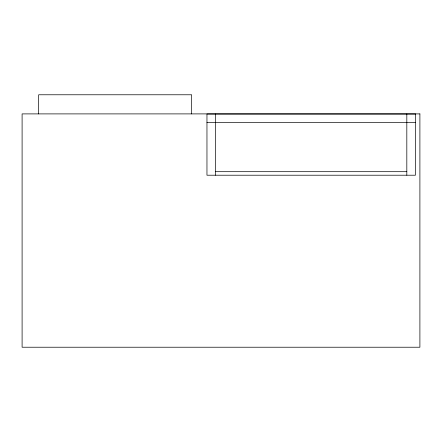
<?xml version="1.0" encoding="UTF-8"?>
<svg xmlns="http://www.w3.org/2000/svg" width="442" height="442" viewBox="0 0 442 442"><rect width="100%" height="100%" fill="white"/><g stroke="black" fill="none" stroke-linecap="round" stroke-linejoin="round"><path stroke-width="0.66" d="M206.961 122.622L415.425 122.622M215.569 171.689L406.817 171.689M406.817 114.014L406.817 175.214M215.569 114.014L215.569 175.214M191.668 113.898L191.668 94.776L38.669 94.776L38.669 113.898M419.9 113.898L22.1 113.898L22.1 347.224L419.9 347.224L419.9 113.898M415.425 114.014L206.961 114.014L206.961 175.214L415.425 175.214L415.425 114.014"/></g></svg>
